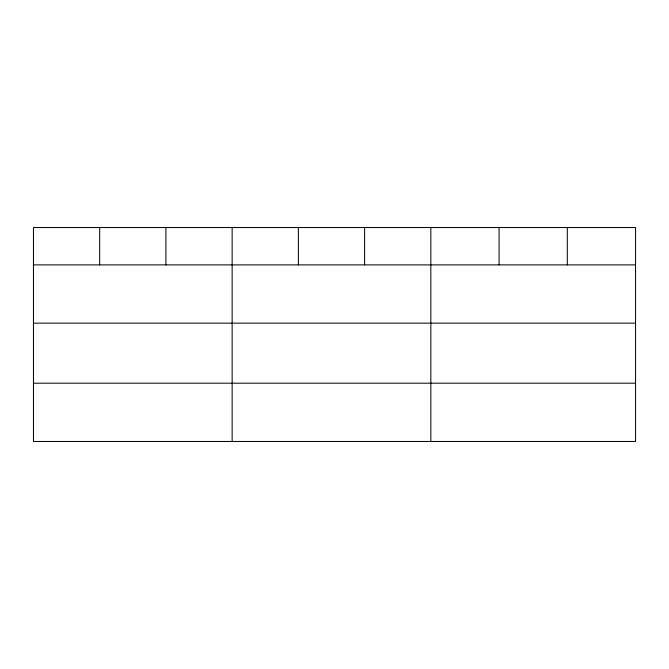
<?xml version="1.0" encoding="UTF-8"?>
<svg xmlns="http://www.w3.org/2000/svg" width="669" height="669" viewBox="0 0 669 669"><rect width="100%" height="100%" fill="white"/><g stroke="black" fill="none" stroke-linecap="round" stroke-linejoin="round"><path stroke-width="1" d="M635.55 323.152L635.55 227.535L33.45 227.535L33.45 441.465L635.55 441.465L635.55 323.152L33.45 323.152M33.45 264.882L635.55 264.882M33.45 383.195L635.55 383.195M567.312 227.535L567.312 264.882M499.074 227.535L499.074 264.882M430.836 227.535L430.836 441.465M364.605 227.535L364.605 264.882M298.374 227.535L298.374 264.882M232.143 227.535L232.143 441.465M165.912 227.535L165.912 264.882M99.681 227.535L99.681 264.882"/></g></svg>
